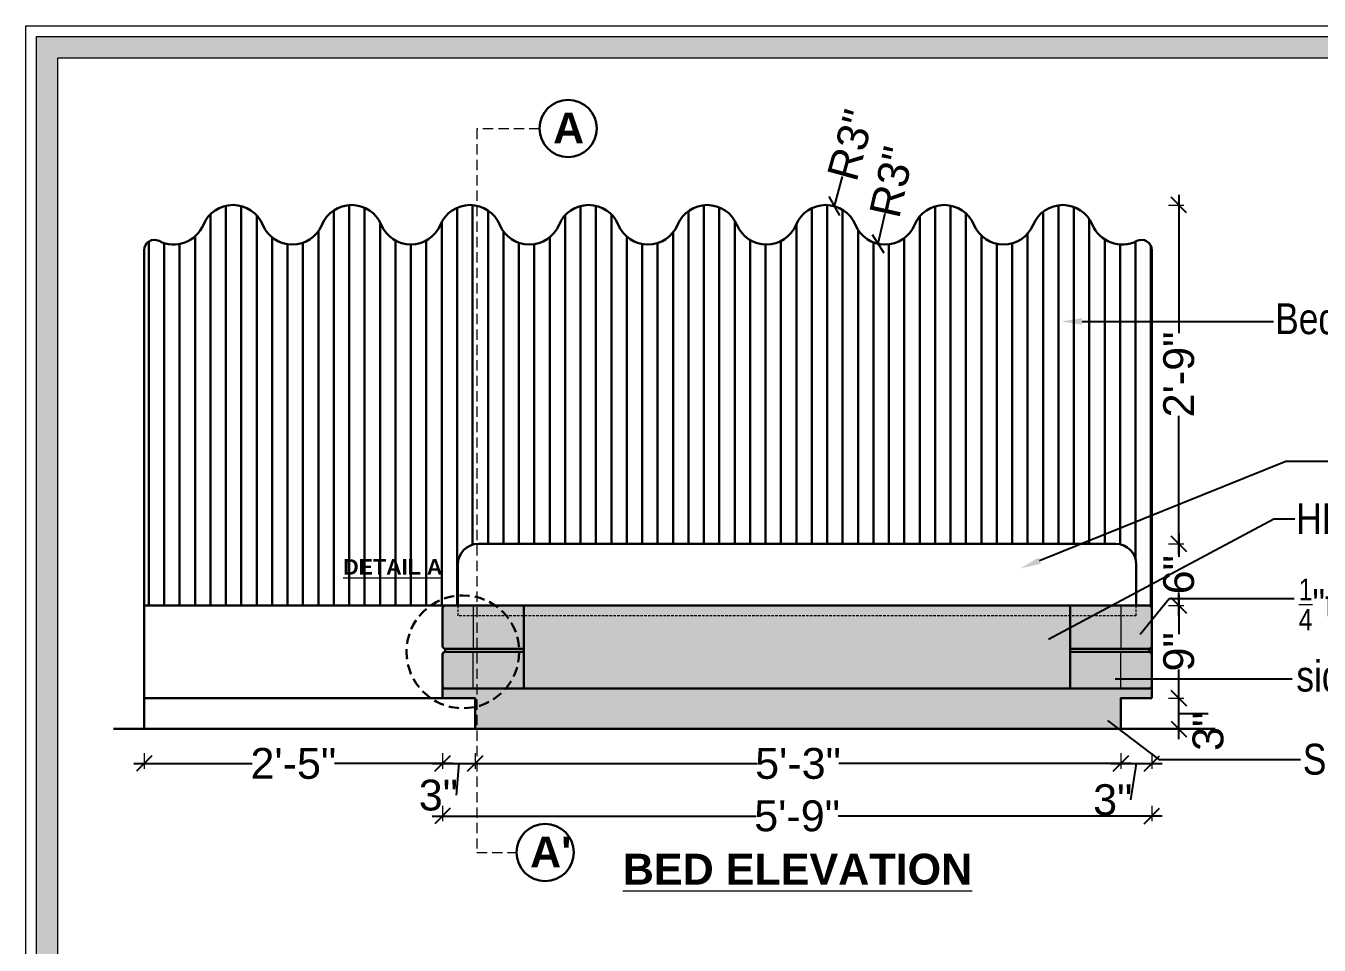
# Model space of a CAD drawing. Header units: millimetres. Extents: x 56222 to 3066687, y -650199 to -121287.
# Drawn here: x 137082.6 to 137208.4, y -182395.8 to -182306.4 of the extents above; entities that cross this region are included whole.
import ezdxf
from ezdxf import colors
from ezdxf.entities.mleader import LeaderData, LeaderLine
from ezdxf.math import Vec2, Vec3

# ---------------------------------------------------------------- set-up
doc = ezdxf.new("R2010")
doc.units = ezdxf.units.MM
doc.header["$MEASUREMENT"] = 0
doc.header["$PDMODE"] = 35
doc.linetypes.add('00-Floor Plan$0$DASHED', pattern=[0.75, 0.5, -0.25])
doc.linetypes.add('DASHEDX2', pattern=[1.5, 1, -0.5])
doc.layers.get('Defpoints').update_dxf_attribs({"color": 220})
doc.layers.add('AR HATCH-7', color=7, linetype='Continuous')
for name, color, linetype, lineweight in [('DIM.', 250, 'Continuous', 13), ('Dimension', 10, 'DASHEDX2', 20), ('FURNITURE', 32, 'Continuous', 9), ('FURNITURE-1', 252, 'Continuous', 13), ('Text', 7, 'Continuous', 15), ('wall', 7, 'Continuous', 30), ('XX~SLAB ( BEAM )~ ( DIM )', 7, 'Continuous', 9)]:
    doc.layers.add(name, color=color, linetype=linetype, lineweight=lineweight)
doc.styles.add('Arial', font='arial.ttf')
doc.styles.get("Standard").update_dxf_attribs({"font": 'arial.ttf', "height": 6})
doc.styles.add('style4', font='ARIALN.TTF')
doc.dimstyles.new('Archana', dxfattribs={"dimtxt": 3, "dimasz": 1.5, "dimexe": 0.5, "dimexo": 0.5, "dimgap": 0, "dimtad": 0, "dimzin": 0, "dimdsep": 46, "dimlunit": 4, "dimtxsty": 'Arial', "dimblk": 'OBLIQUE', "dimcen": 0, "dimdle": 1, "dimclrd": 1, "dimclre": 1, "dimclrt": 5, "dimadec": 0, "dimazin": 0, "dimtfac": 1, "dimtofl": 0, "dimtmove": 1, "dimatfit": 3, "dimfxl": 1, "dimfxlon": 1, "dimtolj": 1, "dimtzin": 0, "dimlwd": 25, "dimlwe": -1, "dimarcsym": 0})
pattern_1 = [(90, (2094.5571, 528.2943), (-1.5, 0), [])]

# ---------------------------------------------------------------- blocks, each defined once
blk = doc.blocks.new('_Oblique')
at = {"layer": 'wall', "color": 0, "lineweight": -2}
blk.add_line((-0.5, -0.5), (0.5, 0.5), dxfattribs=at)
blk = doc.blocks.new('*D943')
at = {"layer": 'Defpoints', "color": 0, "lineweight": 30, "transparency": 16777216}
for p in [(137192.13, -182371.82), (137194.77, -182371.82), (137191.34, -182374.82)]:
    blk.add_point(p, dxfattribs=at)
at = {"layer": 'FURNITURE', "color": 1, "lineweight": 25, "transparency": 16777216}
for p, q in [((137194.77, -182375.82), (137194.77, -182370.82)), ((137194.77, -182373.32), (137197.62, -182373.33))]:
    blk.add_line(p, q, dxfattribs=at)
at = {"layer": 'FURNITURE', "color": 1, "transparency": 16777216}
for p, q in [((137193.77, -182371.82), (137195.27, -182371.82)), ((137193.77, -182374.82), (137195.27, -182374.82))]:
    blk.add_line(p, q, dxfattribs=at)
at = {"layer": 'FURNITURE', "color": 1, "lineweight": 25, "transparency": 16777216, "xscale": 1.5, "yscale": 1.5, "zscale": 1.5}
for p, rotation in [((137194.77, -182371.82), 90), ((137194.77, -182374.82), 270)]:
    blk.add_blockref('_Oblique', p, dxfattribs=dict(at, rotation=rotation))
at = {"layer": 'FURNITURE', "color": 5, "lineweight": 30, "transparency": 16777216, "insert": (137197.62, -182375.05), "char_height": 3, "attachment_point": 5, "rotation": 90, "style": 'Arial'}
blk.add_mtext('\\A1;3"', dxfattribs=at)
blk = doc.blocks.new('*D944')
at = {"layer": 'Defpoints', "color": 0, "lineweight": 30, "transparency": 16777216}
for p in [(137191.12, -182362.82), (137194.77, -182362.82), (137192.13, -182371.82)]:
    blk.add_point(p, dxfattribs=at)
at = {"layer": 'FURNITURE', "color": 1, "lineweight": 25, "transparency": 16777216}
for p, q in [((137194.77, -182361.82), (137194.77, -182365.59)), ((137194.77, -182372.82), (137194.77, -182369.04))]:
    blk.add_line(p, q, dxfattribs=at)
at = {"layer": 'FURNITURE', "color": 1, "transparency": 16777216}
for p, q in [((137193.77, -182362.82), (137195.27, -182362.82)), ((137193.77, -182371.82), (137195.27, -182371.82))]:
    blk.add_line(p, q, dxfattribs=at)
at = {"layer": 'FURNITURE', "color": 1, "lineweight": 25, "transparency": 16777216, "xscale": 1.5, "yscale": 1.5, "zscale": 1.5}
for p, rotation in [((137194.77, -182362.82), 90), ((137194.77, -182371.82), 270)]:
    blk.add_blockref('_Oblique', p, dxfattribs=dict(at, rotation=rotation))
at = {"layer": 'FURNITURE', "color": 5, "lineweight": 30, "transparency": 16777216, "insert": (137194.77, -182367.32), "char_height": 3, "attachment_point": 5, "rotation": 90, "style": 'Arial'}
blk.add_mtext('\\A1;9"', dxfattribs=at)
blk = doc.blocks.new('*D945')
at = {"layer": 'Defpoints', "color": 0, "lineweight": 30, "transparency": 16777216}
for p in [(137188.63, -182356.82), (137194.77, -182356.82), (137191.12, -182362.82)]:
    blk.add_point(p, dxfattribs=at)
at = {"layer": 'FURNITURE', "color": 1, "lineweight": 25, "transparency": 16777216}
for p, q in [((137194.77, -182355.82), (137194.77, -182358.08)), ((137194.77, -182363.82), (137194.77, -182361.55))]:
    blk.add_line(p, q, dxfattribs=at)
at = {"layer": 'FURNITURE', "color": 1, "transparency": 16777216}
for p, q in [((137193.77, -182356.82), (137195.27, -182356.82)), ((137193.77, -182362.82), (137195.27, -182362.82))]:
    blk.add_line(p, q, dxfattribs=at)
at = {"layer": 'FURNITURE', "color": 1, "lineweight": 25, "transparency": 16777216, "xscale": 1.5, "yscale": 1.5, "zscale": 1.5}
for p, rotation in [((137194.77, -182356.82), 90), ((137194.77, -182362.82), 270)]:
    blk.add_blockref('_Oblique', p, dxfattribs=dict(at, rotation=rotation))
at = {"layer": 'FURNITURE', "color": 5, "lineweight": 30, "transparency": 16777216, "insert": (137194.77, -182359.82), "char_height": 3, "attachment_point": 5, "rotation": 90, "style": 'Arial'}
blk.add_mtext('\\A1;6"', dxfattribs=at)
blk = doc.blocks.new('*D946')
at = {"layer": 'Defpoints', "color": 0, "lineweight": 30, "transparency": 16777216}
for p in [(137183.48, -182323.86), (137194.77, -182323.86), (137186.8, -182356.82)]:
    blk.add_point(p, dxfattribs=at)
at = {"layer": 'FURNITURE', "color": 1, "lineweight": 25, "transparency": 16777216}
for p, q in [((137194.77, -182322.86), (137194.77, -182336.32)), ((137194.77, -182357.82), (137194.77, -182344.35))]:
    blk.add_line(p, q, dxfattribs=at)
at = {"layer": 'FURNITURE', "color": 1, "transparency": 16777216}
for p, q in [((137193.77, -182323.86), (137195.27, -182323.86)), ((137193.77, -182356.82), (137195.27, -182356.82))]:
    blk.add_line(p, q, dxfattribs=at)
at = {"layer": 'FURNITURE', "color": 1, "lineweight": 25, "transparency": 16777216, "xscale": 1.5, "yscale": 1.5, "zscale": 1.5}
for p, rotation in [((137194.77, -182323.86), 90), ((137194.77, -182356.82), 270)]:
    blk.add_blockref('_Oblique', p, dxfattribs=dict(at, rotation=rotation))
at = {"layer": 'FURNITURE', "color": 5, "lineweight": 30, "transparency": 16777216, "insert": (137194.77, -182340.34), "char_height": 3, "attachment_point": 5, "rotation": 90, "style": 'Arial'}
blk.add_mtext('\\A1;2\'-9"', dxfattribs=at)
blk = doc.blocks.new('*D948')
at = {"layer": 'Defpoints', "color": 0, "lineweight": 30, "transparency": 16777216}
for p in [(137161.24, -182323.97), (137160.42, -182326.98)]:
    blk.add_point(p, dxfattribs=at)
at = {"layer": 'FURNITURE', "color": 1, "lineweight": 25, "transparency": 16777216}
blk.add_line((137162.03, -182321.08), (137161.24, -182323.97), dxfattribs=at)
at = {"layer": 'FURNITURE', "color": 1, "lineweight": 25, "transparency": 16777216, "xscale": 1.5, "yscale": 1.5, "zscale": 1.5, "rotation": 254.6734965967077}
blk.add_blockref('_Oblique', (137161.24, -182323.97), dxfattribs=at)
at = {"layer": 'FURNITURE', "color": 5, "lineweight": 30, "transparency": 16777216, "insert": (137162.87, -182318.03), "char_height": 3, "attachment_point": 5, "rotation": 74.6735, "style": 'Arial'}
blk.add_mtext('\\A1;R3"', dxfattribs=at)
blk = doc.blocks.new('*D949')
at = {"layer": 'Defpoints', "color": 0, "lineweight": 30, "transparency": 16777216}
for p in [(137166.18, -182324.58), (137165.5, -182327.63)]:
    blk.add_point(p, dxfattribs=at)
at = {"layer": 'FURNITURE', "color": 1, "lineweight": 25, "transparency": 16777216}
blk.add_line((137166.15, -182324.7), (137165.5, -182327.63), dxfattribs=at)
at = {"layer": 'FURNITURE', "color": 1, "lineweight": 25, "transparency": 16777216, "xscale": 1.5, "yscale": 1.5, "zscale": 1.5, "rotation": 257.3179407238556}
blk.add_blockref('_Oblique', (137165.5, -182327.63), dxfattribs=at)
at = {"layer": 'FURNITURE', "color": 5, "lineweight": 30, "transparency": 16777216, "insert": (137166.85, -182321.62), "char_height": 3, "attachment_point": 5, "rotation": 77.3179, "style": 'Arial'}
blk.add_mtext('\\A1;R3"', dxfattribs=at)
blk = doc.blocks.new('*D971')
at = {"layer": 'Defpoints', "color": 0, "lineweight": 30, "transparency": 16777216}
for p in [(137123.13, -182371.82), (137094.1, -182374.82), (137123.13, -182378.19)]:
    blk.add_point(p, dxfattribs=at)
at = {"layer": 'FURNITURE', "color": 1, "transparency": 16777216}
for p, q in [((137094.1, -182377.19), (137094.1, -182378.69)), ((137123.13, -182377.19), (137123.13, -182378.69))]:
    blk.add_line(p, q, dxfattribs=at)
at = {"layer": 'FURNITURE', "color": 1, "lineweight": 25, "transparency": 16777216}
for p, q in [((137093.1, -182378.19), (137104.6, -182378.19)), ((137124.13, -182378.19), (137112.63, -182378.19))]:
    blk.add_line(p, q, dxfattribs=at)
at = {"layer": 'FURNITURE', "color": 1, "lineweight": 25, "transparency": 16777216, "xscale": 1.5, "yscale": 1.5, "zscale": 1.5, "rotation": 180}
blk.add_blockref('_Oblique', (137094.1, -182378.19), dxfattribs=at)
at = {"layer": 'FURNITURE', "color": 1, "lineweight": 25, "transparency": 16777216, "xscale": 1.5, "yscale": 1.5, "zscale": 1.5}
blk.add_blockref('_Oblique', (137123.13, -182378.19), dxfattribs=at)
at = {"layer": 'FURNITURE', "color": 5, "lineweight": 30, "transparency": 16777216, "insert": (137108.62, -182378.19), "char_height": 3, "attachment_point": 5, "style": 'Arial'}
blk.add_mtext('\\A1;2\'-5"', dxfattribs=at)
blk = doc.blocks.new('*D972')
at = {"layer": 'Defpoints', "color": 0, "lineweight": 30, "transparency": 16777216}
for p in [(137126.3, -182374.82), (137189.13, -182374.82), (137189.13, -182378.19)]:
    blk.add_point(p, dxfattribs=at)
at = {"layer": 'FURNITURE', "color": 1, "transparency": 16777216}
for p, q in [((137126.3, -182377.19), (137126.3, -182378.69)), ((137189.13, -182377.19), (137189.13, -182378.69))]:
    blk.add_line(p, q, dxfattribs=at)
at = {"layer": 'FURNITURE', "color": 1, "lineweight": 25, "transparency": 16777216}
for p, q in [((137125.3, -182378.19), (137153.73, -182378.19)), ((137190.13, -182378.19), (137161.7, -182378.19))]:
    blk.add_line(p, q, dxfattribs=at)
at = {"layer": 'FURNITURE', "color": 1, "lineweight": 25, "transparency": 16777216, "xscale": 1.5, "yscale": 1.5, "zscale": 1.5, "rotation": 180}
blk.add_blockref('_Oblique', (137126.3, -182378.19), dxfattribs=at)
at = {"layer": 'FURNITURE', "color": 1, "lineweight": 25, "transparency": 16777216, "xscale": 1.5, "yscale": 1.5, "zscale": 1.5}
blk.add_blockref('_Oblique', (137189.13, -182378.19), dxfattribs=at)
at = {"layer": 'FURNITURE', "color": 5, "lineweight": 30, "transparency": 16777216, "insert": (137157.72, -182378.19), "char_height": 3, "attachment_point": 5, "style": 'Arial'}
blk.add_mtext('\\A1;5\'-3"', dxfattribs=at)
blk = doc.blocks.new('*D973')
at = {"layer": 'Defpoints', "color": 0, "lineweight": 30, "transparency": 16777216}
for p in [(137192.13, -182371.82), (137189.13, -182374.82), (137192.13, -182378.19)]:
    blk.add_point(p, dxfattribs=at)
at = {"layer": 'FURNITURE', "color": 1, "transparency": 16777216}
for p, q in [((137189.13, -182377.19), (137189.13, -182378.69)), ((137192.13, -182377.19), (137192.13, -182378.69))]:
    blk.add_line(p, q, dxfattribs=at)
at = {"layer": 'FURNITURE', "color": 1, "lineweight": 25, "transparency": 16777216}
for p, q in [((137188.13, -182378.19), (137193.13, -182378.19)), ((137190.63, -182378.19), (137190.06, -182381.72))]:
    blk.add_line(p, q, dxfattribs=at)
at = {"layer": 'FURNITURE', "color": 1, "lineweight": 25, "transparency": 16777216, "xscale": 1.5, "yscale": 1.5, "zscale": 1.5, "rotation": 180}
blk.add_blockref('_Oblique', (137189.13, -182378.19), dxfattribs=at)
at = {"layer": 'FURNITURE', "color": 1, "lineweight": 25, "transparency": 16777216, "xscale": 1.5, "yscale": 1.5, "zscale": 1.5}
blk.add_blockref('_Oblique', (137192.13, -182378.19), dxfattribs=at)
at = {"layer": 'FURNITURE', "color": 5, "lineweight": 30, "transparency": 16777216, "insert": (137188.34, -182381.72), "char_height": 3, "attachment_point": 5, "style": 'Arial'}
blk.add_mtext('\\A1;3"', dxfattribs=at)
blk = doc.blocks.new('*D974')
at = {"layer": 'Defpoints', "color": 0, "lineweight": 30, "transparency": 16777216}
for p in [(137123.13, -182371.82), (137126.3, -182371.82), (137126.3, -182378.19)]:
    blk.add_point(p, dxfattribs=at)
at = {"layer": 'FURNITURE', "color": 1, "transparency": 16777216}
for p, q in [((137123.13, -182377.19), (137123.13, -182378.69)), ((137126.3, -182377.19), (137126.3, -182378.69))]:
    blk.add_line(p, q, dxfattribs=at)
at = {"layer": 'FURNITURE', "color": 1, "lineweight": 25, "transparency": 16777216}
for p, q in [((137122.13, -182378.19), (137127.3, -182378.19)), ((137124.72, -182378.19), (137124.46, -182381.27))]:
    blk.add_line(p, q, dxfattribs=at)
at = {"layer": 'FURNITURE', "color": 1, "lineweight": 25, "transparency": 16777216, "xscale": 1.5, "yscale": 1.5, "zscale": 1.5, "rotation": 180}
blk.add_blockref('_Oblique', (137123.13, -182378.19), dxfattribs=at)
at = {"layer": 'FURNITURE', "color": 1, "lineweight": 25, "transparency": 16777216, "xscale": 1.5, "yscale": 1.5, "zscale": 1.5}
blk.add_blockref('_Oblique', (137126.3, -182378.19), dxfattribs=at)
at = {"layer": 'FURNITURE', "color": 5, "lineweight": 30, "transparency": 16777216, "insert": (137122.73, -182381.27), "char_height": 3, "attachment_point": 5, "style": 'Arial'}
blk.add_mtext('\\A1;3"', dxfattribs=at)
blk = doc.blocks.new('*D975')
at = {"layer": 'Defpoints', "color": 0, "lineweight": 30, "transparency": 16777216}
for p in [(137123.13, -182371.82), (137192.13, -182371.82), (137192.13, -182383.29)]:
    blk.add_point(p, dxfattribs=at)
at = {"layer": 'FURNITURE', "color": 1, "transparency": 16777216}
for p, q in [((137123.13, -182382.29), (137123.13, -182383.79)), ((137192.13, -182382.29), (137192.13, -182383.79))]:
    blk.add_line(p, q, dxfattribs=at)
at = {"layer": 'FURNITURE', "color": 1, "lineweight": 25, "transparency": 16777216}
for p, q in [((137122.13, -182383.29), (137153.64, -182383.29)), ((137193.13, -182383.29), (137161.62, -182383.29))]:
    blk.add_line(p, q, dxfattribs=at)
at = {"layer": 'FURNITURE', "color": 1, "lineweight": 25, "transparency": 16777216, "xscale": 1.5, "yscale": 1.5, "zscale": 1.5, "rotation": 180}
blk.add_blockref('_Oblique', (137123.13, -182383.29), dxfattribs=at)
at = {"layer": 'FURNITURE', "color": 1, "lineweight": 25, "transparency": 16777216, "xscale": 1.5, "yscale": 1.5, "zscale": 1.5}
blk.add_blockref('_Oblique', (137192.13, -182383.29), dxfattribs=at)
at = {"layer": 'FURNITURE', "color": 5, "lineweight": 30, "transparency": 16777216, "insert": (137157.63, -182383.29), "char_height": 3, "attachment_point": 5, "style": 'Arial'}
blk.add_mtext('\\A1;5\'-9"', dxfattribs=at)

msp = doc.modelspace()

# ---------------------------------------------------------------- hatches: boundary and pattern name
at = {"layer": 'AR HATCH-7', "lineweight": 30, "true_color": 0xd7ebd2}
h = msp.add_hatch(dxfattribs=at)
h.set_pattern_fill('ANSI31', color=254, scale=12, angle=45)
h.set_pattern_definition(pattern_1)
h.paths.add_polyline_path([(137192.129, -182328.248, 0.5610221), (137190.672, -182327.358, -0.4376879), (137186.363, -182325.781, 0.6666667), (137180.596, -182325.781, -0.6666667), (137174.83, -182325.781, 0.6666667), (137169.064, -182325.781, -0.6666667), (137163.298, -182325.781, 0.6666667), (137157.532, -182325.781, -0.6666667), (137151.766, -182325.781, 0.6666667), (137146, -182325.781, -0.6666667), (137140.234, -182325.781, 0.6666667), (137134.467, -182325.781, -0.6666667), (137128.701, -182325.781, 0.6666667), (137122.935, -182325.781, -0.6666667), (137117.169, -182325.781, 0.6666667), (137111.403, -182325.781, -0.6666667), (137105.637, -182325.781, 0.6666667), (137099.871, -182325.781, -0.4376879), (137095.561, -182327.358, 0.5610219), (137094.104, -182328.248), (137094.104, -182362.816), (137123.129, -182362.816), (137123.129, -182363.066, -0.4142136), (137123.379, -182362.816), (137124.629, -182362.816), (137124.629, -182361.566), (137095.604, -182361.566), (137095.604, -182341.707, -0.4142136), (137104.604, -182332.707), (137181.629, -182332.707, -0.4142136), (137190.629, -182341.707), (137190.629, -182362.816), (137191.879, -182362.816, -0.4142136), (137192.129, -182363.066), (137192.129, -182337.751)])
h = msp.add_hatch(dxfattribs=at)
h.set_pattern_fill('ANSI31', color=254, scale=12, angle=45)
h.set_pattern_definition(pattern_1)
h.paths.add_polyline_path([(137190.629, -182341.707, 0.4142136), (137181.629, -182332.707), (137104.604, -182332.707, 0.4142136), (137095.604, -182341.707), (137095.604, -182361.566), (137124.629, -182361.566), (137124.629, -182358.816, -0.4142136), (137126.629, -182356.816), (137188.629, -182356.816, -0.4142136), (137190.629, -182358.816)])
at = {"layer": 'AR HATCH-7', "lineweight": 30, "true_color": 0xb5af9b}
h = msp.add_hatch(color=253, dxfattribs=at)
h.dxf.hatch_style = 1
h.paths.add_polyline_path([(137126.129, -182362.816), (137123.379, -182362.816, 0.4142136), (137123.129, -182363.066), (137123.129, -182366.766, 0.4142136), (137123.379, -182367.016), (137126.129, -182367.016)])
h.paths.add_polyline_path([(137131.058, -182362.816), (137126.129, -182362.816), (137126.129, -182367.016), (137131.058, -182367.016)])
h.paths.add_polyline_path([(137131.058, -182367.316), (137126.129, -182367.316), (137126.129, -182370.897), (137131.058, -182370.897)], flags=17)
h.paths.add_polyline_path([(137126.129, -182367.316), (137123.379, -182367.316, 0.4142136), (137123.129, -182367.566), (137123.129, -182370.647, 0.4142136), (137123.379, -182370.897), (137126.129, -182370.897)], flags=17)
h.paths.add_polyline_path([(137189.129, -182362.816), (137184.2, -182362.816), (137184.2, -182367.016), (137189.129, -182367.016)])
h.paths.add_polyline_path([(137192.129, -182363.066, 0.4142136), (137191.879, -182362.816), (137189.129, -182362.816), (137189.129, -182367.016), (137191.879, -182367.016, 0.4142136), (137192.129, -182366.766)])
h.paths.add_polyline_path([(137189.129, -182367.316), (137184.2, -182367.316), (137184.2, -182370.897), (137189.129, -182370.897)], flags=17)
h.paths.add_polyline_path([(137192.129, -182366.766, -0.4142136), (137191.879, -182367.016), (137191.879, -182367.316), (137189.129, -182367.316), (137189.129, -182370.897), (137123.379, -182370.897, -0.4142136), (137123.129, -182370.647), (137123.129, -182371.816), (137192.129, -182371.816)])
at = {"layer": 'AR HATCH-7', "lineweight": 30, "true_color": 0xd7ebd2}
h = msp.add_hatch(color=254, dxfattribs=at)
h.dxf.hatch_style = 1
h.paths.add_polyline_path([(137184.2, -182362.816), (137131.058, -182362.816), (137131.058, -182370.897), (137184.2, -182370.897)])
at = {"layer": 'AR HATCH-7', "lineweight": 30, "true_color": 0xb5af9b}
h = msp.add_hatch(color=253, dxfattribs=at)
h.dxf.hatch_style = 1
h.paths.add_polyline_path([(137189.129, -182371.816), (137126.303, -182371.816), (137126.303, -182374.816), (137189.129, -182374.816)])
at = {"layer": 'Dimension', "linetype": 'Continuous', "true_color": 0xd39e00}
h = msp.add_hatch(color=42, dxfattribs=at)
h.paths.add_polyline_path([(137083.638, -182307.478), (137083.638, -182516.182), (137380.145, -182516.182), (137380.145, -182307.478)])
h.paths.add_polyline_path([(137085.719, -182309.559), (137378.064, -182309.559), (137378.064, -182514.101), (137085.719, -182514.101)], flags=16)

# ---------------------------------------------------------------- linework, layer by layer
at = {"layer": 'Dimension', "color": 42, "linetype": 'Continuous', "true_color": 0xd39e00}
for points in [[(137082.598, -182306.438), (137381.186, -182306.438), (137381.186, -182517.223), (137082.598, -182517.223)], [(137083.638, -182307.478), (137380.145, -182307.478), (137380.145, -182516.182), (137083.638, -182516.182)], [(137085.719, -182309.559), (137378.064, -182309.559), (137378.064, -182514.101), (137085.719, -182514.101)]]:
    msp.add_lwpolyline(points, close=True, dxfattribs=at)
at = {"layer": 'FURNITURE', "lineweight": 30}
for p, q in [((137094.104, -182328.248), (137094.104, -182374.816)), ((137192.129, -182328.248), (137192.129, -182363.816)), ((137124.629, -182362.816, 0), (137094.104, -182362.816)), ((137123.129, -182370.647, 0.001), (137123.129, -182371.816, 0.001)), ((137192.129, -182370.647, 0), (137192.129, -182371.816)), ((137094.104, -182371.816), (137126.303, -182371.816))]:
    msp.add_line(p, q, dxfattribs=at)
at = {"layer": 'FURNITURE', "lineweight": 30, "ltscale": 0.5}
for p, q in [((137188.629, -182356.816), (137126.629, -182356.816)), ((137124.629, -182358.816, 0), (137124.629, -182362.816, 0)), ((137190.629, -182358.816, 0), (137190.629, -182362.816, 0)), ((137123.129, -182363.066), (137123.129, -182366.766)), ((137191.879, -182362.816), (137123.379, -182362.816)), ((137131.058, -182362.816), (137131.058, -182370.897, 0)), ((137184.2, -182362.816), (137184.2, -182370.897, 0)), ((137192.129, -182363.066), (137192.129, -182366.766)), ((137131.058, -182367.016), (137123.379, -182367.016)), ((137123.379, -182367.016), (137123.379, -182367.316)), ((137131.058, -182367.316), (137123.379, -182367.316)), ((137184.2, -182367.016), (137191.879, -182367.016)), ((137184.2, -182367.316), (137191.879, -182367.316)), ((137191.879, -182367.016), (137191.879, -182367.316)), ((137123.129, -182370.647, 0), (137123.129, -182367.566)), ((137192.129, -182370.647, 0), (137192.129, -182367.566, 0)), ((137191.879, -182370.897, 0), (137123.379, -182370.897)), ((137126.303, -182374.816), (137189.129, -182374.816))]:
    msp.add_line(p, q, dxfattribs=at)
at = {"layer": 'FURNITURE', "linetype": '00-Floor Plan$0$DASHED', "lineweight": 5, "ltscale": 0.5}
for p, q in [((137124.629, -182362.816, 0), (137124.629, -182363.816)), ((137190.629, -182363.816), (137190.629, -182362.816)), ((137190.629, -182363.816), (137124.629, -182363.816))]:
    msp.add_line(p, q, dxfattribs=at)
at = {"layer": 'FURNITURE', "lineweight": 5, "ltscale": 0.5}
for p, q in [((137126.129, -182362.816), (137126.129, -182367.016)), ((137189.129, -182362.816), (137189.129, -182367.016)), ((137126.129, -182370.897, 0), (137126.129, -182367.316)), ((137189.129, -182370.897, 0), (137189.129, -182367.316))]:
    msp.add_line(p, q, dxfattribs=at)
at = {"layer": 'FURNITURE', "lineweight": 30}
msp.add_lwpolyline([(137186.363, -182325.781, 0.6666667), (137180.596, -182325.781, -0.6666667), (137174.83, -182325.781, 0.6666667), (137169.064, -182325.781, -0.6666667), (137163.298, -182325.781, 0.6666667), (137157.532, -182325.781, -0.6666667), (137151.766, -182325.781, 0.6666667), (137146, -182325.781, -0.6666667), (137140.234, -182325.781, 0.6666667), (137134.467, -182325.781, -0.6666667), (137128.701, -182325.781, 0.6666667), (137122.935, -182325.781, -0.6666667), (137117.169, -182325.781, 0.6666667), (137111.403, -182325.781, -0.6666667), (137105.637, -182325.781, 0.6666667), (137099.871, -182325.781, -0.4376879), (137095.561, -182327.358)], format="xyb", dxfattribs=at)
msp.add_lwpolyline([(137192.129, -182371.816), (137192.129, -182337.751)], dxfattribs=at)
at = {"layer": 'FURNITURE', "lineweight": 30, "ltscale": 0.5}
for points in [[(137126.303, -182374.816), (137126.303, -182371.816), (137123.129, -182371.816)], [(137189.129, -182374.816), (137189.129, -182371.816), (137192.129, -182371.816)]]:
    msp.add_lwpolyline(points, dxfattribs=at)
at = {"layer": 'FURNITURE', "color": 1, "linetype": 'DASHEDX2', "lineweight": 30}
msp.add_circle((137125.116, -182367.316), 5.486, dxfattribs=at)
at = {"layer": 'FURNITURE', "lineweight": 30}
for centre, radius, start, end in [((137189.246, -182324.58), 3.123, 202.61986, 297.17351), ((137095.104, -182328.248), 1, 62.82649, 180), ((137191.129, -182328.248), 1, 0, 117.17351)]:
    msp.add_arc(centre, radius, start, end, dxfattribs=at)
at = {"layer": 'FURNITURE', "lineweight": 30, "ltscale": 0.5}
for centre, radius, start, end in [((137126.629, -182358.816, 0), 2, 90, 180), ((137188.629, -182358.816), 2, 0, 90), ((137123.379, -182363.066), 0.25, 90, 180), ((137191.879, -182363.066), 0.25, 0, 90), ((137123.379, -182366.766), 0.25, 180, 270), ((137123.379, -182367.566, 0), 0.25, 90, 180), ((137191.879, -182366.766), 0.25, 270, 0), ((137123.379, -182370.647, 0.001), 0.25, 180, 270)]:
    msp.add_arc(centre, radius, start, end, dxfattribs=at)
at = {"layer": 'FURNITURE', "lineweight": 30, "ltscale": 0.5, "extrusion": (-6.84769e-20, 1.86557e-08, 1)}
msp.add_arc((137191.879, -182367.566, -0.003), 0.25, 0, 90, dxfattribs=at)
at = {"layer": 'FURNITURE', "lineweight": 30, "ltscale": 0.5, "extrusion": (-7.30542e-10, 1.86557e-08, 1)}
msp.add_arc((137191.879, -182370.647, -0.004), 0.25, 270, 0, dxfattribs=at)
at = {"layer": 'FURNITURE-1', "color": 251, "linetype": 'DASHEDX2', "true_color": 0x636466}
msp.add_lwpolyline([(137132.569, -182316.459), (137126.467, -182316.459), (137126.467, -182386.848), (137130.33, -182386.848)], dxfattribs=at)
at = {"layer": 'FURNITURE-1', "color": 1, "linetype": 'ByBlock', "lineweight": 30}
for centre in [(137135.354, -182316.411), (137133.115, -182386.829)]:
    msp.add_circle(centre, 2.785, dxfattribs=at)
at = {"layer": 'XX~SLAB ( BEAM )~ ( DIM )', "lineweight": 30}
msp.add_line((137091.111, -182374.816), (137198.309, -182374.816), dxfattribs=at)

# ---------------------------------------------------------------- texts
at = {"layer": 'DIM.', "color": 1, "attachment_point": 1}
for s, width, gutter_width, insert, char_height in [('{\\fArial|b1|i0|c0|p34;A}', 81.87572, 1.128, (137133.889, -182314.873, -2.248), 3), ('{\\fArial|b1|i0|c0|p34;\\LDETAIL A}', 111.55884, 1, (137113.459, -182358.306), 1.5), ("{\\fArial|b1|i0|c0|p34;A'}", 81.87572, 1.128, (137131.65, -182385.291, -2.248), 3), ('{\\fArial|b1|i0|c0|p34;\\LBED ELEVATION}', 111.55884, 1, (137140.673, -182386.956), 3)]:
    msp.add_mtext_dynamic_manual_height_columns(s, width=width, gutter_width=gutter_width, heights=[0], dxfattribs=dict(at, insert=insert, char_height=char_height))

# ---------------------------------------------------------------- dimensions: what is measured, and where the dimension line sits
at = {"layer": 'FURNITURE', "lineweight": 30}
dim = msp.add_radius_dim(center=(137160.415, -182326.982), mpoint=(137161.241, -182323.97), dimstyle='Archana', override={"dimdec": 0}, dxfattribs=at)
dim.commit()
dim.dimension.update_dxf_attribs({"geometry": '*D948', "text_midpoint": (137162.869, -182318.029)})
dim = msp.add_radius_dim(center=(137166.181, -182324.58), mpoint=(137165.495, -182327.627), dimstyle='Archana', override={"dimdec": 0}, dxfattribs=at)
dim.commit()
dim.dimension.update_dxf_attribs({"geometry": '*D949', "text_midpoint": (137166.848, -182321.617), "dimtype": 164})
for base, p1, p2, picture, middle in [((137194.774, -182323.859), (137186.796, -182356.816), (137183.48, -182323.859), '*D946', (137194.774, -182340.338)), ((137194.774, -182356.816), (137191.12, -182362.816), (137188.629, -182356.816), '*D945', (137194.774, -182359.816)), ((137194.774, -182362.816), (137192.129, -182371.816), (137191.12, -182362.816), '*D944', (137194.774, -182367.316))]:
    dim = msp.add_linear_dim(base=base, p1=p1, p2=p2, angle=90, dimstyle='Archana', dxfattribs=at)
    dim.commit()
    dim.dimension.update_dxf_attribs({"geometry": picture, "text_midpoint": middle})
dim = msp.add_linear_dim(base=(137194.774, -182371.816), p1=(137191.337, -182374.816), p2=(137192.129, -182371.816), angle=90, dimstyle='Archana', dxfattribs=at)
dim.commit()
dim.dimension.update_dxf_attribs({"geometry": '*D943', "text_midpoint": (137197.617, -182373.329), "dimtype": 160})
for base, p1, p2, picture, middle in [((137123.129, -182378.195), (137094.104, -182374.816), (137123.129, -182371.816), '*D971', (137108.617, -182378.195)), ((137192.129, -182383.287), (137123.129, -182371.816), (137192.129, -182371.816), '*D975', (137157.629, -182383.287)), ((137189.129, -182378.195), (137126.303, -182374.816), (137189.129, -182374.816), '*D972', (137157.716, -182378.195))]:
    dim = msp.add_linear_dim(base=base, p1=p1, p2=p2, dimstyle='Archana', override={"dimdec": 0}, dxfattribs=at)
    dim.commit()
    dim.dimension.update_dxf_attribs({"geometry": picture, "text_midpoint": middle})
for base, p1, p2, picture, middle in [((137126.303, -182378.195), (137123.129, -182371.816), (137126.303, -182371.816), '*D974', (137124.457, -182381.266)), ((137192.129, -182378.195), (137189.129, -182374.816), (137192.129, -182371.816), '*D973', (137190.063, -182381.723))]:
    dim = msp.add_linear_dim(base=base, p1=p1, p2=p2, dimstyle='Archana', override={"dimdec": 0}, dxfattribs=at)
    dim.commit()
    dim.dimension.update_dxf_attribs({"geometry": picture, "text_midpoint": middle, "dimtype": 160})

# ---------------------------------------------------------------- leaders
at = {"layer": 'Text', "color": 1, "lineweight": 0, "ltscale": 20}
ml = msp.add_multileader_mtext('Standard', dxfattribs=at)
ml.set_content('Bed back_cusion', color=1, style='style4')
ml.set_leader_properties()
ml.build(insert=Vec2(0, 0))
ml.multileader.update_dxf_attribs({"dogleg_length": 2.025, "arrow_head_size": 2})
ctx = ml.context
ctx.base_point, ctx.char_height, ctx.arrow_head_size, ctx.landing_gap_size, ctx.plane_origin = Vec3(137203.99, -182335.184), 3, 2, 0.4, Vec3(137134.275, -182335.184)
ctx.text_align_type = 1
notes = []
notes.append((ctx, [(0, (1, 1, 0), (137196.632, -182335.184), (1, 0), 7.358, [(0, [(137183.352, -182335.184)], 0, [])])]))
ctx.mtext.insert, ctx.mtext.alignment = Vec3(137217.231, -182333.422), 2
ml = msp.add_multileader_mtext('Standard', dxfattribs=at)
ml.set_content('Mattress', color=1, style='style4')
ml.set_leader_properties()
ml.build(insert=Vec2(0, 0))
ml.multileader.update_dxf_attribs({"dogleg_length": 2.025, "arrow_head_size": 2})
ctx = ml.context
ctx.base_point, ctx.char_height, ctx.arrow_head_size, ctx.landing_gap_size, ctx.plane_origin = Vec3(137211.561, -182348.772), 3, 2, 0.4, Vec3(137134.474, -182359.2)
notes.append((ctx, [(0, (1, 1, 0), (137205.162, -182348.772), (1, 0), 6.399, [(0, [(137179.371, -182359.2)], 0, [])])]))
ctx.mtext.insert = Vec3(137211.961, -182347.248)
ml = msp.add_multileader_mtext('Standard', dxfattribs=at)
ml.set_content('\\A1;{\\H1x;HDF+ PU finish}', color=1, style='style4')
ml.set_leader_properties()
ml.build(insert=Vec2(0, 0))
ml.multileader.update_dxf_attribs({"dogleg_length": 2.025, "arrow_head_size": 2})
ctx = ml.context
ctx.base_point, ctx.char_height, ctx.arrow_head_size, ctx.landing_gap_size, ctx.plane_origin = Vec3(137206.039, -182354.389), 3, 2, 0.4, Vec3(137134.474, -182357.781)
ctx.text_align_type = 1
notes.append((ctx, [(0, (1, 1, 0), (137204.015, -182354.389), (1, 0), 2.025, [(0, [(137180.322, -182367.016)], 0, [])])]))
ctx.mtext.insert, ctx.mtext.alignment = Vec3(137218.076, -182352.864), 2
ml = msp.add_multileader_mtext('Standard', dxfattribs=at)
ml.set_content('\\A1;{\\H0.7x;\\S1/4;\\H1.42857x;"thk. groove in hdf }', color=1, style='style4')
ml.set_leader_properties()
ml.build(insert=Vec2(0, 0))
ml.multileader.update_dxf_attribs({"dogleg_length": 2.025, "arrow_head_size": 2})
ctx = ml.context
ctx.base_point, ctx.char_height, ctx.arrow_head_size, ctx.landing_gap_size, ctx.plane_origin = Vec3(137205.979, -182362.14), 3, 2, 0.4, Vec3(137134.474, -182365.089)
ctx.text_align_type = 1
notes.append((ctx, [(0, (1, 1, 0), (137193.842, -182362.14), (1, 0), 12.137, [(0, [(137189.735, -182367.145)], 0, [])])]))
ctx.mtext.insert, ctx.mtext.alignment = Vec3(137220.892, -182360.199), 2
ml = msp.add_multileader_mtext('Standard', dxfattribs=at)
ml.set_content('side_veneer finish', color=1, style='style4')
ml.set_leader_properties()
ml.build(insert=Vec2(0, 0))
ml.multileader.update_dxf_attribs({"dogleg_length": 2.025, "arrow_head_size": 2})
ctx = ml.context
ctx.base_point, ctx.char_height, ctx.arrow_head_size, ctx.landing_gap_size, ctx.plane_origin = Vec3(137205.803, -182369.94), 3, 2, 0.4, Vec3(137134.447, -182369.94)
notes.append((ctx, [(0, (1, 1, 0), (137196.804, -182369.94), (1, 0), 8.999, [(0, [(137186.561, -182369.94)], 0, [])])]))
ctx.mtext.insert = Vec3(137206.203, -182368.178)
ml = msp.add_multileader_mtext('Standard', dxfattribs=at)
ml.set_content('Skirting_ply+\\Pveneer', color=1, style='style4')
ml.set_leader_properties()
ml.build(insert=Vec2(0, 0))
ml.multileader.update_dxf_attribs({"dogleg_length": 2.025, "arrow_head_size": 2})
ctx = ml.context
ctx.base_point, ctx.char_height, ctx.arrow_head_size, ctx.landing_gap_size, ctx.plane_origin = Vec3(137206.607, -182377.786), 3, 2, 0.4, Vec3(137139.525, -182375.346)
ctx.text_align_type = 1
notes.append((ctx, [(0, (1, 1, 0), (137192.811, -182377.786), (1, 0), 13.796, [(0, [(137186.253, -182372.784)], 0, [])])]))
ctx.mtext.insert, ctx.mtext.alignment = Vec3(137216.718, -182376.261), 2
for ctx, leaders in notes:
    for number, flags, end, landing, length, lines in leaders:
        leader = LeaderData()
        leader.index, (leader.has_last_leader_line, leader.has_dogleg_vector, leader.attachment_direction) = number, flags
        leader.last_leader_point, leader.dogleg_vector, leader.dogleg_length = Vec3(end), Vec3(landing), length
        for number, points, colour, breaks in lines:
            line = LeaderLine()
            line.index, line.vertices, line.color, line.breaks = number, Vec3.list(points), colors.encode_raw_color(colour), breaks
            leader.lines.append(line)
        ctx.leaders.append(leader)

doc.saveas('drawing.dxf')
